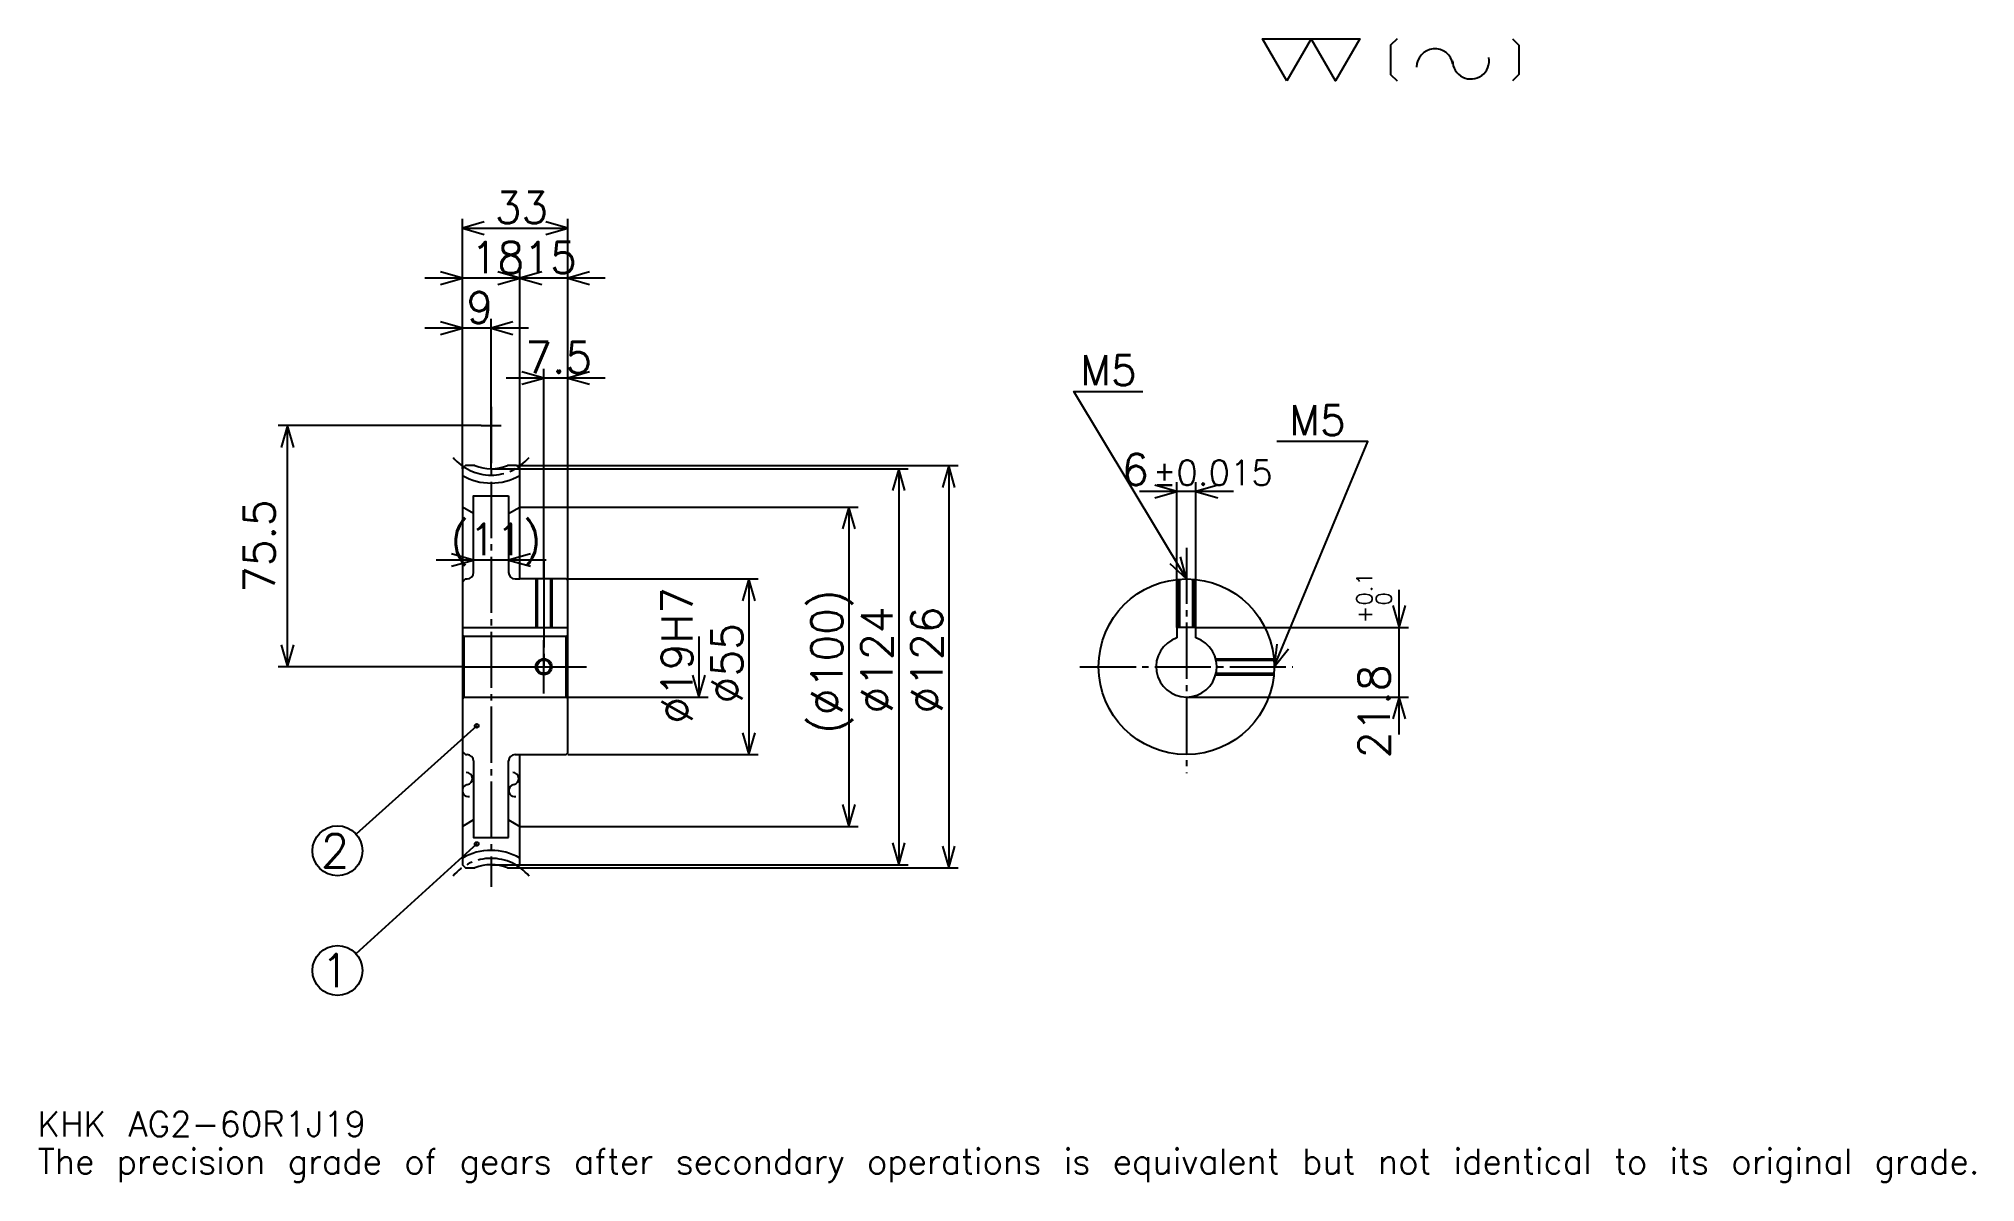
# Model space of a CAD drawing. Extents: x 20 to 626, y 7 to 365.
import ezdxf

# ---------------------------------------------------------------- set-up
doc = ezdxf.new("R2010")
doc.units = 0
doc.linetypes.add('DASHDOT', pattern=[23.466668, 17.6, -1.955556, 1.955556, -1.955556])
doc.layers.get('0').update_dxf_attribs({"linetype": 'CONTINUOUS'})
doc.layers.add('DASHDOT', color=6, linetype='DASHDOT')
doc.styles.add('KANJI', font='TXT', dxfattribs={"bigfont": 'BIGFONT'})

msp = doc.modelspace()

# ---------------------------------------------------------------- linework, layer by layer
at = {"color": 5}
for p, q in [((152.533325, 231.588898), (152.533325, 308.833344)), ((152.533325, 305.900024), (185.533325, 305.900024)), ((185.533325, 231.588898), (185.533325, 308.833344)), ((170.533325, 231.588898), (170.533325, 293.188904)), ((182.266663, 290.255554), (140.799988, 290.255554)), ((197.266663, 290.255554), (158.799988, 290.255554)), ((173.266663, 274.611115), (140.799988, 274.611115)), ((161.533325, 244.088898), (161.533325, 277.544434)), ((178.033325, 231.588898), (178.033325, 261.900024)), ((197.266663, 258.966675), (166.299988, 258.966675)), ((158.399994, 244.088898), (94.844437, 244.088898)), ((97.777771, 168.588898), (97.777771, 244.088898)), ((161.533325, 230.588898), (161.533325, 244.088898)), ((152.533325, 230.588898), (152.533325, 231.588898)), ((161.533325, 230.588898), (185.533325, 230.588898)), ((169.533325, 231.588898), (185.533325, 231.588898)), ((170.533325, 230.588898), (170.533325, 231.588898)), ((178.033325, 196.088898), (178.033325, 231.588898)), ((178.033325, 196.088898), (178.033325, 231.588898)), ((185.533325, 231.588898), (307.755554, 231.588898)), ((185.533325, 195.588898), (185.533325, 231.588898)), ((185.533325, 230.588898), (292.111084, 230.588898)), ((289.177765, 230.588898), (289.177765, 106.588898)), ((304.822205, 231.588898), (304.822205, 105.588898)), ((376.255554, 180.888901), (376.255554, 226.400009)), ((382.255554, 180.888901), (382.255554, 226.400009)), ((170.533325, 218.588898), (185.533325, 218.588898)), ((185.533325, 218.588898), (276.466675, 218.588898)), ((273.533325, 218.588898), (273.533325, 118.588898)), ((393.988892, 223.466675), (364.522217, 223.466675)), ((178.766663, 202), (144.299988, 202)), ((185.533325, 196.088898), (245.177765, 196.088898)), ((242.244446, 196.088898), (242.244446, 141.088898)), ((445.866669, 147.35556), (445.866669, 192.622223)), ((226.599991, 178.088898), (226.599991, 159.088898)), ((382.255554, 180.888901), (448.799988, 180.888901)), ((152.533325, 168.588898), (94.844437, 168.588898)), ((185.533325, 159.088898), (229.533325, 159.088898)), ((379.255554, 159.088898), (448.799988, 159.088898)), ((157.033325, 150.088898), (119.245636, 116.200325)), ((185.533325, 141.088898), (245.177765, 141.088898)), ((170.533325, 118.588898), (185.533325, 118.588898)), ((185.533325, 118.588898), (276.466675, 118.588898)), ((157.033325, 113.088898), (119.212524, 78.737007)), ((161.533325, 106.588898), (185.533325, 106.588898)), ((169.533325, 105.588898), (185.533325, 105.588898)), ((185.533325, 106.588898), (292.111084, 106.588898)), ((185.533325, 105.588898), (307.755554, 105.588898))]:
    msp.add_line(p, q, dxfattribs=at)
at = {"color": 4}
for p, q in [((156.033325, 216.568176), (152.533325, 218.588898)), ((167.033325, 222.088898), (167.033325, 198.088898)), ((167.033325, 216.568176), (170.533325, 218.588898)), ((169.033325, 196.088898), (170.533325, 196.088898)), ((152.533325, 180.888901), (185.533325, 180.888901)), ((185.533325, 178.588898), (185.033325, 178.088898)), ((152.533325, 158.588898), (153.033325, 159.088898)), ((185.533325, 158.588898), (185.033325, 159.088898)), ((169.033325, 141.088898), (170.533325, 141.088898)), ((167.033325, 115.088898), (167.033325, 139.088898)), ((156.033325, 120.609619), (152.533325, 118.588898)), ((167.033325, 120.609619), (170.533325, 118.588898))]:
    msp.add_line(p, q, dxfattribs=at)
at = {"color": 7}
for points in [[(410.666656, 352), (403.039978, 365.219543), (433.546661, 365.219543), (425.919983, 352), (418.293335, 365.219543), (410.666656, 352)], [(445.240875, 365.219543), (443.207092, 363.185791), (443.207092, 354.033783), (445.240875, 352)], [(481.340454, 365.219543), (483.374207, 363.185791), (483.374207, 354.033783), (481.340454, 352)]]:
    msp.add_lwpolyline(points, dxfattribs=at)
at = {"color": 5}
for points in [[(159.377777, 307.85556), (152.533325, 305.900024), (159.377777, 303.944458)], [(178.688873, 303.944458), (185.533325, 305.900024), (178.688873, 307.85556)], [(145.688873, 288.300018), (152.533325, 290.255554), (145.688873, 292.211121)], [(163.688873, 288.300018), (170.533325, 290.255554), (163.688873, 292.211121)], [(177.377777, 292.211121), (170.533325, 290.255554), (177.377777, 288.300018)], [(192.377777, 292.211121), (185.533325, 290.255554), (192.377777, 288.300018)], [(145.688873, 272.655548), (152.533325, 274.611115), (145.688873, 276.566681)], [(168.377777, 276.566681), (161.533325, 274.611115), (168.377777, 272.655548)], [(171.188873, 257.011108), (178.033325, 258.966675), (171.188873, 260.922241)], [(192.377777, 260.922241), (185.533325, 258.966675), (192.377777, 257.011108)], [(379.255554, 196.088898), (344.055542, 254.755554), (365.56665, 254.755554)], [(99.733322, 237.244446), (97.777771, 244.088898), (95.82222, 237.244446)], [(406.755554, 168.588898), (436.088867, 239.111115), (407.53772, 239.111115)], [(291.133301, 223.744446), (289.177765, 230.588898), (287.222229, 223.744446)], [(306.777771, 224.744446), (304.822205, 231.588898), (302.866638, 224.744446)], [(369.411102, 221.511124), (376.255554, 223.466675), (369.411102, 225.422226)], [(389.100006, 225.422226), (382.255554, 223.466675), (389.100006, 221.511124)], [(275.488892, 211.744446), (273.533325, 218.588898), (271.577759, 211.744446)], [(149.188873, 200.044449), (156.033325, 202), (149.188873, 203.955566)], [(173.877777, 203.955566), (167.033325, 202), (173.877777, 200.044449)], [(374.057251, 200.951843), (379.255554, 196.088898), (377.411011, 202.964081)], [(244.199997, 189.244446), (242.244446, 196.088898), (240.288879, 189.244446)], [(443.911102, 187.733337), (445.866669, 180.888901), (447.822235, 187.733337)], [(95.82222, 175.43335), (97.777771, 168.588898), (99.733322, 175.43335)], [(407.578552, 175.659485), (406.755554, 168.588898), (411.189728, 174.15744)], [(224.64444, 165.93335), (226.599991, 159.088898), (228.555542, 165.93335)], [(447.822235, 152.244446), (445.866669, 159.088898), (443.911102, 152.244446)], [(240.288879, 147.93335), (242.244446, 141.088898), (244.199997, 147.93335)], [(271.577759, 125.433342), (273.533325, 118.588898), (275.488892, 125.433342)], [(287.222229, 113.433342), (289.177765, 106.588898), (291.133301, 113.433342)], [(302.866638, 112.433342), (304.822205, 105.588898), (306.777771, 112.433342)]]:
    msp.add_lwpolyline(points, dxfattribs=at)
at = {"color": 4}
for points in [[(156.434311, 231.588898), (153.533325, 231.588898), (152.533325, 230.588898), (152.533325, 158.588898)], [(166.632339, 105.588898), (169.533325, 105.588898), (170.533325, 106.588898), (170.533325, 141.088898), (185.033325, 141.088898), (185.533325, 141.588898), (185.533325, 195.588898), (185.033325, 196.088898), (170.533325, 196.088898), (170.533325, 230.588898), (169.533325, 231.588898), (166.632339, 231.588898)], [(156.033325, 198.088898), (156.033325, 222.088898), (167.033325, 222.088898)], [(152.533325, 195.088898), (153.533325, 196.088898), (154.033325, 196.088898)], [(175.533325, 196.088898), (175.533325, 180.888901)], [(175.968323, 196.088898), (175.968323, 180.888901)], [(180.098328, 196.088898), (180.098328, 180.888901)], [(180.533325, 196.088898), (180.533325, 180.888901)], [(376.755554, 180.888901), (376.755554, 195.975021)], [(377.190552, 180.888901), (377.190552, 196.011261)], [(381.320557, 180.888901), (381.320557, 196.011261)], [(381.755554, 180.888901), (381.755554, 195.975021)], [(152.533325, 178.588898), (153.033325, 178.088898), (153.033325, 159.088898), (185.033325, 159.088898), (185.033325, 178.088898), (153.033325, 178.088898)], [(382.255554, 177.602783), (382.255554, 180.888901), (376.255554, 180.888901), (376.255554, 177.602783)], [(388.420715, 171.088898), (406.641663, 171.088898)], [(388.528412, 170.6539), (406.677917, 170.6539)], [(388.420715, 166.088898), (406.641663, 166.088898)], [(388.528412, 166.523895), (406.677917, 166.523895)], [(152.533325, 158.588898), (152.533325, 106.588898), (153.533325, 105.588898), (156.434311, 105.588898)], [(152.533325, 142.088898), (153.533325, 141.088898), (154.033325, 141.088898)], [(156.033325, 139.088898), (156.033325, 115.088898), (167.033325, 115.088898)]]:
    msp.add_lwpolyline(points, dxfattribs=at)
for centre, radius in [((379.255554, 168.588898), 27.5), ((178.033325, 168.588898), 2.065)]:
    msp.add_circle(centre, radius, dxfattribs=at)
at = {"color": 7}
msp.add_circle((178.033325, 168.588898), 2.5, dxfattribs=at)
at = {"color": 5}
for centre, radius in [((157.033325, 150.088898), 0.586667), ((113.422211, 110.977783), 7.822222), ((157.033325, 113.088898), 0.586667), ((113.422211, 73.477783), 7.822222)]:
    msp.add_circle(centre, radius, dxfattribs=at)
at = {"color": 7}
for centre, radius, start, end in [((457.062225, 356.345398), 5.72, 10, 180), ((468.32843, 358.33194), 5.72, 180, 10), ((153.776016, 133.557236), 1.906667, 280, 90), ((168.296021, 133.557236), 1.906667, 280, 90), ((154.438187, 129.801834), 1.906667, 90, 280), ((168.958191, 129.801834), 1.906667, 90, 280)]:
    msp.add_arc(centre, radius, start, end, dxfattribs=at)
at = {"color": 4}
for centre, radius, start, end in [((161.533325, 244.088898), 13.5, 247.808394163, 292.191603888), ((161.533325, 244.088898), 18, 240.00000297, 299.99999703), ((154.033325, 198.088898), 2, 270, 0), ((169.033325, 198.088898), 2, 180, 270), ((379.255554, 168.588898), 9.5, 108.408480326, 71.591519674), ((154.033325, 139.088898), 2, 0, 90), ((169.033325, 139.088898), 2, 90, 180), ((161.533325, 93.088898), 18, 60.00000297, 119.99999703), ((161.533325, 93.088898), 13.5, 67.808396112, 112.191605837)]:
    msp.add_arc(centre, radius, start, end, dxfattribs=at)
at = {"layer": 'DASHDOT', "color": 7}
for p, q in [((161.533325, 249.955566), (161.533325, 99.722229)), ((158.399994, 244.088898), (164.666656, 244.088898)), ((379.255554, 205.866669), (379.255554, 135.222229)), ((178.033325, 196.088898), (178.033325, 168.588898)), ((152.533325, 168.588898), (191.399994, 168.588898)), ((345.888885, 168.588898), (412.622223, 168.588898))]:
    msp.add_line(p, q, dxfattribs=at)
for points in [[(178.033325, 201.955566), (178.033325, 175.022232)], [(178.033325, 160.222229), (178.033325, 176.955566)], [(169.666656, 168.588898), (186.399994, 168.588898)]]:
    msp.add_lwpolyline(points, dxfattribs=at)
for centre, start, end in [((161.533325, 244.088898), 220.000008502, 319.999993502), ((161.533325, 93.088898), 40.000006498, 139.999991498)]:
    msp.add_arc(centre, 15.5, start, end, dxfattribs=at)

# ---------------------------------------------------------------- texts
at = {"color": 7, "style": 'KANJI'}
for s, height, p in [('33', 9.777778, (162.677765, 307.464447)), ('18', 9.777778, (155.177765, 291.820007)), ('15', 9.777778, (171.677765, 291.820007)), ('9', 9.777778, (153.855545, 276.175568)), ('7.5', 9.777778, (172.25, 260.531128)), ('M5', 9.386667, (346.011108, 256.711121)), ('M5', 9.386667, (411.448853, 241.066681)), ('6', 9.777778, (359.072266, 225.422226)), ('%%p0.015', 7.822222, (368.751099, 225.422226)), ('(11)', 9.777778, (148.82222, 203.564453)), ('2', 10.42963, (108.207397, 105.76297)), ('1', 10.42963, (108.207397, 68.26297)), ('KHK AG2-60R1J19', 7.822222, (19.555555, 21.51111)), ('The precision grade of gears after secondary operations is equivalent but not identical to its original grade.', 7.822222, (19.555555, 9.777778))]:
    msp.add_text(s, height=height, dxfattribs=at).set_placement(p)
for s, height, p in [('75.5', 9.777778, (93.866661, 191.672226)), ('0.1', 4.888889, (437.457794, 187.726593)), ('%%c19H7', 9.777778, (224.64444, 150.744446)), ('(%%c100)', 9.777778, (271.577759, 147.566681)), ('0', 4.888889, (443.519989, 187.726593)), ('%%c124', 9.777778, (287.222229, 153.922241)), ('%%c126', 9.777778, (302.866638, 153.922241)), ('+', 4.888889, (437.457794, 182.251038)), ('%%c55', 9.777778, (240.288879, 157.100006)), ('21.8', 9.777778, (442.93335, 139.928955))]:
    msp.add_text(s, height=height, rotation=90, dxfattribs=at).set_placement(p)

doc.saveas('drawing.dxf')
